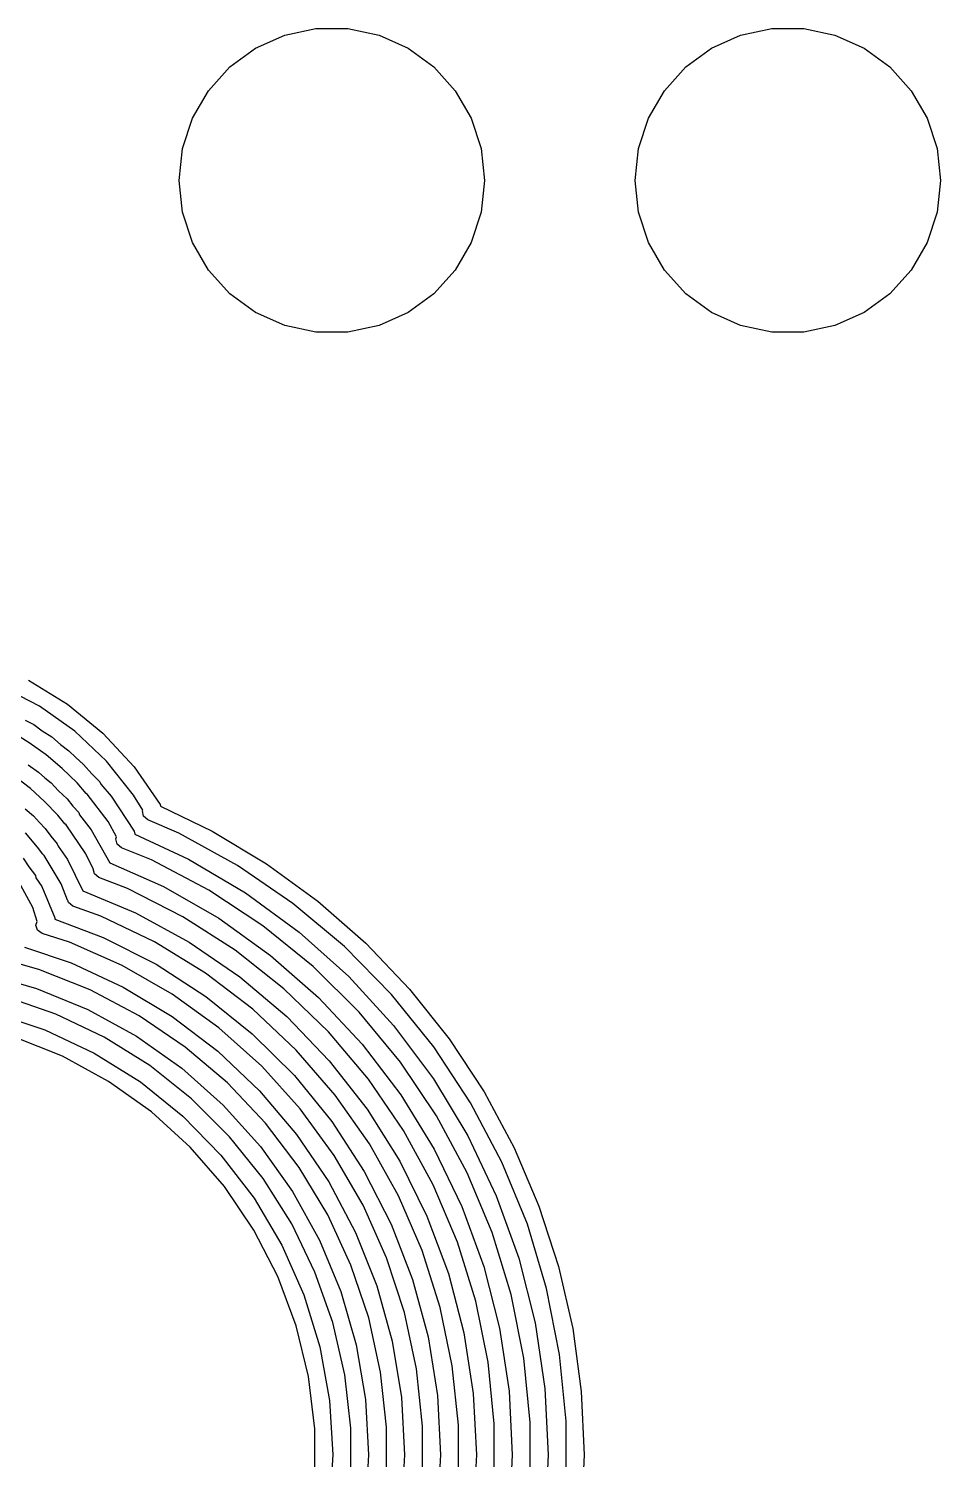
# Model space of a CAD drawing. Extents: x 108.1 to 155.9, y -81.1 to -32.1.
# Drawn here: x 132.86 to 137.94, y -56.62 to -48.65 of the extents above; entities that cross this region are included whole.
import ezdxf

# ---------------------------------------------------------------- set-up
doc = ezdxf.new("R2010")
doc.units = 0
doc.layers.add('BLACK', color=7, linetype='CONTINUOUS')

msp = doc.modelspace()

# ---------------------------------------------------------------- linework, layer by layer
at = {"layer": 'BLACK', "linetype": 'CONTINUOUS'}
for p, q in [((134.12, -48.763878), (134.282336, -48.691602)), ((134.282336, -48.691602), (134.456151, -48.654656)), ((134.456151, -48.654656), (134.633849, -48.654656)), ((134.633849, -48.654656), (134.807664, -48.691602)), ((134.807664, -48.691602), (134.97, -48.763878)), ((136.66, -48.763878), (136.822336, -48.691602)), ((136.822336, -48.691602), (136.996151, -48.654656)), ((136.996151, -48.654656), (137.173849, -48.654656)), ((137.173849, -48.654656), (137.347664, -48.691602)), ((137.347664, -48.691602), (137.51, -48.763878)), ((133.976239, -48.868327), (134.12, -48.763878)), ((134.97, -48.763878), (135.113761, -48.868327)), ((136.516239, -48.868327), (136.66, -48.763878)), ((137.51, -48.763878), (137.653761, -48.868327)), ((133.857336, -49.000383), (133.976239, -48.868327)), ((135.113761, -48.868327), (135.232664, -49.000383)), ((136.397336, -49.000383), (136.516239, -48.868327)), ((137.653761, -48.868327), (137.772664, -49.000383)), ((133.768486, -49.154274), (133.857336, -49.000383)), ((135.232664, -49.000383), (135.321514, -49.154274)), ((136.308486, -49.154274), (136.397336, -49.000383)), ((137.772664, -49.000383), (137.861514, -49.154274)), ((133.713575, -49.323275), (133.768486, -49.154274)), ((135.321514, -49.154274), (135.376425, -49.323275)), ((136.253575, -49.323275), (136.308486, -49.154274)), ((137.861514, -49.154274), (137.916425, -49.323275)), ((133.695, -49.5), (133.713575, -49.323275)), ((135.376425, -49.323275), (135.395, -49.5)), ((136.235, -49.5), (136.253575, -49.323275)), ((137.916425, -49.323275), (137.935, -49.5)), ((133.713575, -49.676725), (133.695, -49.5)), ((135.395, -49.5), (135.376425, -49.676725)), ((136.253575, -49.676725), (136.235, -49.5)), ((137.935, -49.5), (137.916425, -49.676725)), ((133.768486, -49.845726), (133.713575, -49.676725)), ((135.376425, -49.676725), (135.321514, -49.845726)), ((136.308486, -49.845726), (136.253575, -49.676725)), ((137.916425, -49.676725), (137.861514, -49.845726)), ((133.857336, -49.999617), (133.768486, -49.845726)), ((135.321514, -49.845726), (135.232664, -49.999617)), ((136.397336, -49.999617), (136.308486, -49.845726)), ((137.861514, -49.845726), (137.772664, -49.999617)), ((133.976239, -50.131673), (133.857336, -49.999617)), ((135.232664, -49.999617), (135.113761, -50.131673)), ((136.516239, -50.131673), (136.397336, -49.999617)), ((137.772664, -49.999617), (137.653761, -50.131673)), ((134.12, -50.236122), (133.976239, -50.131673)), ((135.113761, -50.131673), (134.97, -50.236122)), ((136.66, -50.236122), (136.516239, -50.131673)), ((137.653761, -50.131673), (137.51, -50.236122)), ((134.282336, -50.308398), (134.12, -50.236122)), ((134.97, -50.236122), (134.807664, -50.308398)), ((136.822336, -50.308398), (136.66, -50.236122)), ((137.51, -50.236122), (137.347664, -50.308398)), ((134.456151, -50.345344), (134.282336, -50.308398)), ((134.633849, -50.345344), (134.456151, -50.345344)), ((134.807664, -50.308398), (134.633849, -50.345344)), ((136.996151, -50.345344), (136.822336, -50.308398)), ((137.173849, -50.345344), (136.996151, -50.345344)), ((137.347664, -50.308398), (137.173849, -50.345344)), ((132.854423, -52.284128), (133.072276, -52.417444)), ((132.915686, -52.428674), (132.700872, -52.316817)), ((133.113047, -52.56905), (132.915686, -52.428674)), ((133.072276, -52.417444), (133.269691, -52.579494)), ((132.83649, -52.506389), (132.884339, -52.532005)), ((132.858693, -52.634081), (132.759408, -52.571051)), ((132.884339, -52.532005), (132.930868, -52.566632)), ((132.930868, -52.566632), (132.984218, -52.600686)), ((132.984218, -52.600686), (133.033098, -52.642712)), ((133.289193, -52.73527), (133.113047, -52.56905)), ((133.269691, -52.579494), (133.442905, -52.76719)), ((132.953386, -52.70008), (132.858693, -52.634081)), ((133.033098, -52.642712), (133.080408, -52.67792)), ((133.080408, -52.67792), (133.11798, -52.715691)), ((132.852934, -52.756545), (132.910279, -52.796045)), ((133.042283, -52.777097), (132.953386, -52.70008)), ((133.11798, -52.715691), (133.161767, -52.753338)), ((133.161767, -52.753338), (133.207928, -52.806116)), ((133.440766, -52.924167), (133.289193, -52.73527)), ((132.865727, -52.886781), (132.779911, -52.822048)), ((132.910279, -52.796045), (132.945219, -52.828855)), ((132.945219, -52.828855), (132.980751, -52.856696)), ((133.125668, -52.856488), (133.042283, -52.777097)), ((133.207928, -52.806116), (133.252771, -52.851196)), ((133.442905, -52.76719), (133.588618, -52.976953)), ((132.94472, -52.9593), (132.865727, -52.886781)), ((132.980751, -52.856696), (133.021884, -52.900847)), ((133.021884, -52.900847), (133.069544, -52.945601)), ((133.176845, -52.916275), (133.125668, -52.856488)), ((133.176846, -52.916275), (133.176845, -52.916275)), ((133.181793, -52.919294), (133.176846, -52.916275)), ((133.298908, -53.070897), (133.181793, -52.919294)), ((133.252771, -52.851196), (133.252772, -52.851195)), ((133.252772, -52.851195), (133.25769, -52.86301)), ((133.25769, -52.86301), (133.31592, -52.929586)), ((132.836657, -53.000657), (132.883037, -53.039903)), ((133.018794, -53.036773), (132.94472, -52.9593)), ((133.069544, -52.945601), (133.101677, -52.986493)), ((133.101677, -52.986493), (133.134946, -53.022202)), ((133.31592, -52.929586), (133.443572, -53.12588)), ((133.491226, -53.008862), (133.440766, -52.924167)), ((133.588618, -52.976953), (133.588619, -52.976953)), ((133.588619, -52.976953), (133.590673, -52.985978)), ((133.590673, -52.985978), (133.877864, -53.124928)), ((132.883037, -53.039903), (132.915447, -53.078023)), ((132.915447, -53.078023), (132.948679, -53.110655)), ((133.056686, -53.084454), (133.018794, -53.036773)), ((133.134946, -53.022202), (133.139673, -53.034844)), ((133.139673, -53.034844), (133.204535, -53.117386)), ((133.346048, -53.15616), (133.298908, -53.070897)), ((133.489802, -53.012177), (133.491226, -53.008862)), ((133.496621, -53.042317), (133.489802, -53.012177)), ((133.519854, -53.062692), (133.496621, -53.042317)), ((133.691675, -53.136561), (133.519854, -53.062692)), ((132.905821, -53.214295), (132.837813, -53.135068)), ((132.948679, -53.110655), (132.979094, -53.152883)), ((132.979094, -53.152883), (133.015616, -53.19584)), ((133.064096, -53.089358), (133.056686, -53.084454)), ((133.175141, -53.251184), (133.064096, -53.089358)), ((133.204535, -53.117386), (133.308799, -53.301512)), ((133.341275, -53.167924), (133.346048, -53.15616)), ((133.443572, -53.12588), (133.443573, -53.125879)), ((133.443573, -53.125879), (133.446745, -53.142247)), ((133.446745, -53.142247), (133.745755, -53.281139)), ((134.019419, -53.316842), (133.691675, -53.136561)), ((133.877864, -53.124928), (134.181327, -53.30693)), ((132.934383, -53.254161), (132.905821, -53.214295)), ((133.015616, -53.19584), (133.020046, -53.209742)), ((133.020046, -53.209742), (133.072986, -53.283244)), ((133.348706, -53.197919), (133.341275, -53.167924)), ((133.372349, -53.217817), (133.348706, -53.197919)), ((133.539504, -53.285701), (133.372349, -53.217817)), ((132.825024, -53.275011), (132.856373, -53.323182)), ((132.934384, -53.25416), (132.934383, -53.254161)), ((132.942694, -53.26027), (132.934384, -53.25416)), ((133.037547, -53.418859), (132.942694, -53.26027)), ((133.072986, -53.283244), (133.158139, -53.457801)), ((133.214464, -53.334697), (133.175141, -53.251184)), ((133.308799, -53.301512), (133.606541, -53.434322)), ((133.858848, -53.453678), (133.539504, -53.285701)), ((133.745755, -53.281139), (134.064542, -53.469479)), ((134.328144, -53.528043), (134.019419, -53.316842)), ((134.181327, -53.30693), (134.467285, -53.51536)), ((132.856373, -53.323182), (132.893601, -53.37307)), ((132.893601, -53.37307), (132.893602, -53.373069)), ((132.893602, -53.373069), (132.896454, -53.38477)), ((132.896454, -53.38477), (132.928407, -53.433868)), ((133.222048, -53.363344), (133.214464, -53.334697)), ((133.246005, -53.382863), (133.222048, -53.363344)), ((133.246005, -53.382864), (133.246005, -53.382863)), ((133.407155, -53.445312), (133.246005, -53.382864)), ((132.878341, -53.550346), (132.81151, -53.428153)), ((132.928407, -53.433868), (133.001557, -53.608719)), ((133.07296, -53.510447), (133.037547, -53.418859)), ((133.158139, -53.457801), (133.450757, -53.580431)), ((133.715389, -53.601737), (133.407155, -53.445312)), ((133.606541, -53.434322), (133.914876, -53.610729)), ((134.160069, -53.65233), (133.858848, -53.453678)), ((134.064542, -53.469479), (134.363203, -53.688338)), ((132.90269, -53.627687), (132.878341, -53.550346)), ((133.073665, -53.511314), (133.07296, -53.510447)), ((133.077187, -53.523445), (133.073665, -53.511314)), ((133.101599, -53.54239), (133.077187, -53.523445)), ((133.101599, -53.542391), (133.101599, -53.54239)), ((133.257776, -53.598723), (133.101599, -53.542391)), ((134.614945, -53.768173), (134.328144, -53.528043)), ((134.467285, -53.51536), (134.733441, -53.748545)), ((132.896143, -53.648114), (132.90269, -53.627687)), ((133.001558, -53.608718), (133.001501, -53.615516)), ((133.001501, -53.615516), (133.270652, -53.717651)), ((133.001557, -53.608719), (133.001558, -53.608718)), ((133.557074, -53.742522), (133.257776, -53.598723)), ((133.450757, -53.580431), (133.750915, -53.743991)), ((134.006447, -53.788184), (133.715389, -53.601737)), ((133.914876, -53.610729), (134.204036, -53.817067)), ((132.90581, -53.677465), (132.896143, -53.648114)), ((132.930883, -53.695528), (132.90581, -53.677465)), ((132.930882, -53.695529), (132.930883, -53.695528)), ((133.083576, -53.744495), (132.930882, -53.695529)), ((133.270652, -53.717651), (133.565891, -53.866782)), ((134.440231, -53.879719), (134.160069, -53.65233)), ((134.363203, -53.688338), (134.638824, -53.935584)), ((132.83341, -53.7724), (133.092325, -53.859685)), ((133.377031, -53.873861), (133.083576, -53.744495)), ((133.840161, -53.916072), (133.557074, -53.742522)), ((133.750915, -53.743991), (134.032843, -53.937287)), ((134.277414, -54.002785), (134.006447, -53.788184)), ((134.877119, -54.034973), (134.614945, -53.768173)), ((134.733441, -53.748545), (134.977661, -54.004613)), ((132.911777, -53.895367), (132.762913, -53.854009)), ((133.092325, -53.859685), (133.382166, -53.993831)), ((133.655303, -54.033286), (133.377031, -53.873861)), ((133.565891, -53.866782), (133.843864, -54.04605)), ((134.204036, -53.817067), (134.471128, -54.051271)), ((132.648408, -53.929898), (132.899334, -54.001213)), ((133.198819, -54.009785), (132.911777, -53.895367)), ((134.104088, -54.117567), (133.840161, -53.916072)), ((134.032843, -53.937287), (134.293605, -54.158306)), ((134.696603, -54.133629), (134.440231, -53.879719)), ((134.638824, -53.935584), (134.888718, -54.208806)), ((132.899334, -54.001213), (133.185427, -54.118618)), ((133.471809, -54.154564), (133.198819, -54.009785)), ((133.382166, -53.993831), (133.655806, -54.158524)), ((133.915323, -54.221012), (133.655303, -54.033286)), ((134.525578, -54.243393), (134.277414, -54.002785)), ((135.112198, -54.325928), (134.877119, -54.034973)), ((134.977661, -54.004613), (135.197985, -54.281511)), ((133.007652, -54.14454), (132.725594, -54.046932)), ((133.843864, -54.04605), (134.101506, -54.253478)), ((134.346108, -54.344908), (134.104088, -54.117567)), ((134.471128, -54.051271), (134.713476, -54.310995)), ((132.658999, -54.136625), (132.946875, -54.232317)), ((133.276968, -54.2732), (133.007652, -54.14454)), ((133.185427, -54.118618), (133.456529, -54.267401)), ((133.727547, -54.328006), (133.471809, -54.154564)), ((133.655806, -54.158524), (133.910039, -54.351834)), ((134.293605, -54.158306), (134.530487, -54.404749)), ((134.926685, -54.411583), (134.696603, -54.133629)), ((133.045281, -54.37941), (132.774177, -54.270991)), ((132.946875, -54.232317), (133.221349, -54.361518)), ((133.530136, -54.431284), (133.276968, -54.2732)), ((133.456529, -54.267401), (133.709213, -54.445682)), ((134.154225, -54.434969), (133.915323, -54.221012)), ((134.101506, -54.253478), (134.335977, -54.486779)), ((134.748452, -54.507597), (134.525578, -54.243393)), ((134.888718, -54.208806), (135.11045, -54.50534)), ((133.963038, -54.528078), (133.727547, -54.328006)), ((133.910039, -54.351834), (134.141884, -54.571494)), ((134.5637, -54.595729), (134.346108, -54.344908)), ((134.713476, -54.310995), (134.928653, -54.593639)), ((135.317968, -54.6383), (135.112198, -54.325928)), ((135.197985, -54.281511), (135.392644, -54.577015)), ((133.301591, -54.519256), (133.045281, -54.37941)), ((133.221349, -54.361518), (133.478538, -54.5224)), ((133.763954, -54.616793), (133.530136, -54.431284)), ((134.369374, -54.672797), (134.154225, -54.434969)), ((134.530487, -54.404749), (134.741022, -54.674047)), ((135.128235, -54.710873), (134.926685, -54.411583)), ((133.709213, -54.445682), (133.940282, -54.651205)), ((134.335977, -54.486779), (134.544692, -54.74338)), ((134.943807, -54.792753), (134.748452, -54.507597)), ((135.11045, -54.50534), (135.301858, -54.822296)), ((133.53948, -54.688551), (133.301591, -54.519256)), ((133.478538, -54.5224), (133.714801, -54.712686)), ((134.175519, -54.752435), (133.963038, -54.528078)), ((134.141884, -54.571494), (134.348623, -54.814931)), ((134.7546, -54.867418), (134.5637, -54.595729)), ((134.928653, -54.593639), (135.114506, -54.896374)), ((135.392644, -54.577015), (135.560075, -54.888754)), ((133.975466, -54.827381), (133.763954, -54.616793)), ((133.940282, -54.651205), (134.146815, -54.881373)), ((134.558399, -54.931875), (134.369374, -54.672797)), ((134.741022, -54.674047), (134.923017, -54.963399)), ((135.492491, -54.969146), (135.317968, -54.6383)), ((133.75558, -54.884899), (133.53948, -54.688551)), ((133.714801, -54.712686), (133.926795, -54.929684)), ((134.3625, -54.998448), (134.175519, -54.752435)), ((134.544692, -54.74338), (134.725348, -55.020453)), ((135.299287, -55.02858), (135.128235, -54.710873)), ((134.161997, -55.060385), (133.975466, -54.827381)), ((134.348623, -54.814931), (134.527834, -55.079291)), ((135.109684, -55.096004), (134.943807, -54.792753)), ((135.301858, -54.822296), (135.461076, -55.156582)), ((133.946834, -55.10552), (133.75558, -54.884899)), ((134.146815, -54.881373), (134.3262, -55.133274)), ((134.916819, -55.157146), (134.7546, -54.867418)), ((135.114506, -54.896374), (135.269174, -55.216166)), ((135.560075, -54.888754), (135.698937, -55.214226)), ((133.926795, -54.929684), (134.111519, -55.170321)), ((134.719214, -55.209346), (134.558399, -54.931875)), ((134.923017, -54.963399), (135.074579, -55.26979)), ((135.634123, -55.31535), (135.492491, -54.969146)), ((134.321187, -55.312858), (134.161997, -55.060385)), ((134.521791, -55.263232), (134.3625, -54.998448)), ((134.725348, -55.020453), (134.875955, -55.314941)), ((135.438174, -55.361607), (135.299287, -55.02858)), ((134.110535, -55.347293), (133.946834, -55.10552)), ((134.3262, -55.133274), (134.476169, -55.403722)), ((134.527834, -55.079291), (134.677416, -55.361476)), ((135.244425, -55.414316), (135.109684, -55.096004)), ((134.111519, -55.170321), (134.266359, -55.431192)), ((134.850047, -55.50215), (134.719214, -55.209346)), ((135.048669, -55.461898), (134.916819, -55.157146)), ((135.269174, -55.216166), (135.391107, -55.549815)), ((135.461076, -55.156582), (135.58655, -55.50494)), ((135.698937, -55.214226), (135.808113, -55.55082)), ((134.451025, -55.581608), (134.321187, -55.312858)), ((134.651524, -55.543685), (134.521791, -55.263232)), ((135.074579, -55.26979), (135.194128, -55.590031)), ((134.244365, -55.606795), (134.110535, -55.347293)), ((134.677416, -55.361476), (134.795616, -55.658177)), ((134.875955, -55.314941), (134.994851, -55.623599)), ((135.543541, -55.706708), (135.438174, -55.361607)), ((135.741532, -55.673652), (135.634123, -55.31535)), ((134.266359, -55.431192), (134.389123, -55.708605)), ((134.476169, -55.403722), (134.594825, -55.689298)), ((135.148777, -55.778498), (135.048669, -55.461898)), ((135.346679, -55.744499), (135.244425, -55.414316)), ((134.750177, -55.83652), (134.651524, -55.543685)), ((134.949456, -55.807059), (134.850047, -55.50215)), ((135.391107, -55.549815), (135.479084, -55.89398)), ((135.58655, -55.50494), (135.67706, -55.863975)), ((135.808113, -55.55082), (135.886727, -55.895834)), ((134.346432, -55.880354), (134.244365, -55.606795)), ((134.549868, -55.863237), (134.451025, -55.581608)), ((134.994851, -55.623599), (135.080726, -55.943023)), ((135.194128, -55.590031), (135.280421, -55.920788)), ((134.389123, -55.708605), (134.478075, -55.998634)), ((134.594825, -55.689298), (134.680668, -55.986391)), ((134.795616, -55.658177), (134.881048, -55.965917)), ((135.614362, -56.060517), (135.543541, -55.706708)), ((135.813704, -56.040679), (135.741532, -55.673652)), ((135.2161, -56.103653), (135.148777, -55.778498)), ((135.415422, -56.083249), (135.346679, -55.744499)), ((134.616465, -56.154182), (134.549868, -55.863237)), ((134.816596, -56.138303), (134.750177, -55.83652)), ((135.016343, -56.120711), (134.949456, -55.807059)), ((135.67706, -55.863975), (135.73172, -56.230185)), ((134.415289, -56.164097), (134.346432, -55.880354)), ((135.080726, -55.943023), (135.132633, -56.26969)), ((135.280421, -55.920788), (135.332559, -56.258617)), ((135.479084, -55.89398), (135.532226, -56.245214)), ((135.886727, -55.895834), (135.93415, -56.246498)), ((134.478075, -55.998634), (134.531954, -56.297174)), ((134.680668, -55.986391), (134.732611, -56.291243)), ((134.881048, -55.965917), (134.932711, -56.28109)), ((135.249938, -56.433975), (135.2161, -56.103653)), ((135.449967, -56.427173), (135.415422, -56.083249)), ((135.649946, -56.419586), (135.614362, -56.060517)), ((135.849961, -56.412972), (135.813704, -56.040679)), ((134.449963, -56.45401), (134.415289, -56.164097)), ((134.649976, -56.450765), (134.616465, -56.154182)), ((134.850001, -56.445497), (134.816596, -56.138303)), ((135.049973, -56.439648), (135.016343, -56.120711)), ((135.132633, -56.26969), (135.149998, -56.599996)), ((135.332559, -56.258617), (135.349998, -56.599996)), ((135.532226, -56.245214), (135.549998, -56.599996)), ((135.73172, -56.230185), (135.75, -56.6)), ((135.93415, -56.246498), (135.95, -56.6)), ((134.531954, -56.297174), (134.549998, -56.599996)), ((134.732611, -56.291243), (134.749998, -56.599996)), ((134.932711, -56.28109), (134.95, -56.6)), ((135.449999, -56.6), (135.449967, -56.427173)), ((135.65, -56.6), (135.649946, -56.419586)), ((135.85, -56.6), (135.849961, -56.412972)), ((134.449999, -56.6), (134.449963, -56.45401)), ((134.649999, -56.6), (134.649976, -56.450765)), ((134.85, -56.6), (134.850001, -56.445497)), ((135.049999, -56.6), (135.049973, -56.439648)), ((135.249999, -56.6), (135.249938, -56.433975)), ((134.449964, -56.74599), (134.45, -56.6)), ((134.45, -56.6), (134.449999, -56.6)), ((134.55, -56.6), (134.531955, -56.902826)), ((134.549998, -56.599996), (134.55, -56.6)), ((134.649977, -56.749235), (134.65, -56.6)), ((134.65, -56.6), (134.649999, -56.6)), ((134.75, -56.6), (134.732612, -56.908757)), ((134.749998, -56.599996), (134.75, -56.6)), ((134.850001, -56.754503), (134.85, -56.6)), ((134.95, -56.6), (134.932711, -56.91891)), ((135.049974, -56.760353), (135.05, -56.6)), ((135.05, -56.6), (135.049999, -56.6)), ((135.15, -56.6), (135.132634, -56.93031)), ((135.149998, -56.599996), (135.15, -56.6)), ((135.25, -56.6), (135.249999, -56.6)), ((135.250044, -56.766669), (135.25, -56.6)), ((135.35, -56.6), (135.332426, -56.942688)), ((135.349998, -56.599996), (135.35, -56.6)), ((135.449968, -56.772827), (135.45, -56.6)), ((135.45, -56.6), (135.449999, -56.6)), ((135.55, -56.6), (135.532227, -56.954787)), ((135.549998, -56.599996), (135.55, -56.6)), ((135.649946, -56.780414), (135.65, -56.6)), ((135.75, -56.6), (135.73172, -56.969815)), ((135.850052, -56.77953), (135.85, -56.6)), ((135.95, -56.6), (135.932859, -56.967582))]:
    msp.add_line(p, q, dxfattribs=at)

doc.saveas('drawing.dxf')
